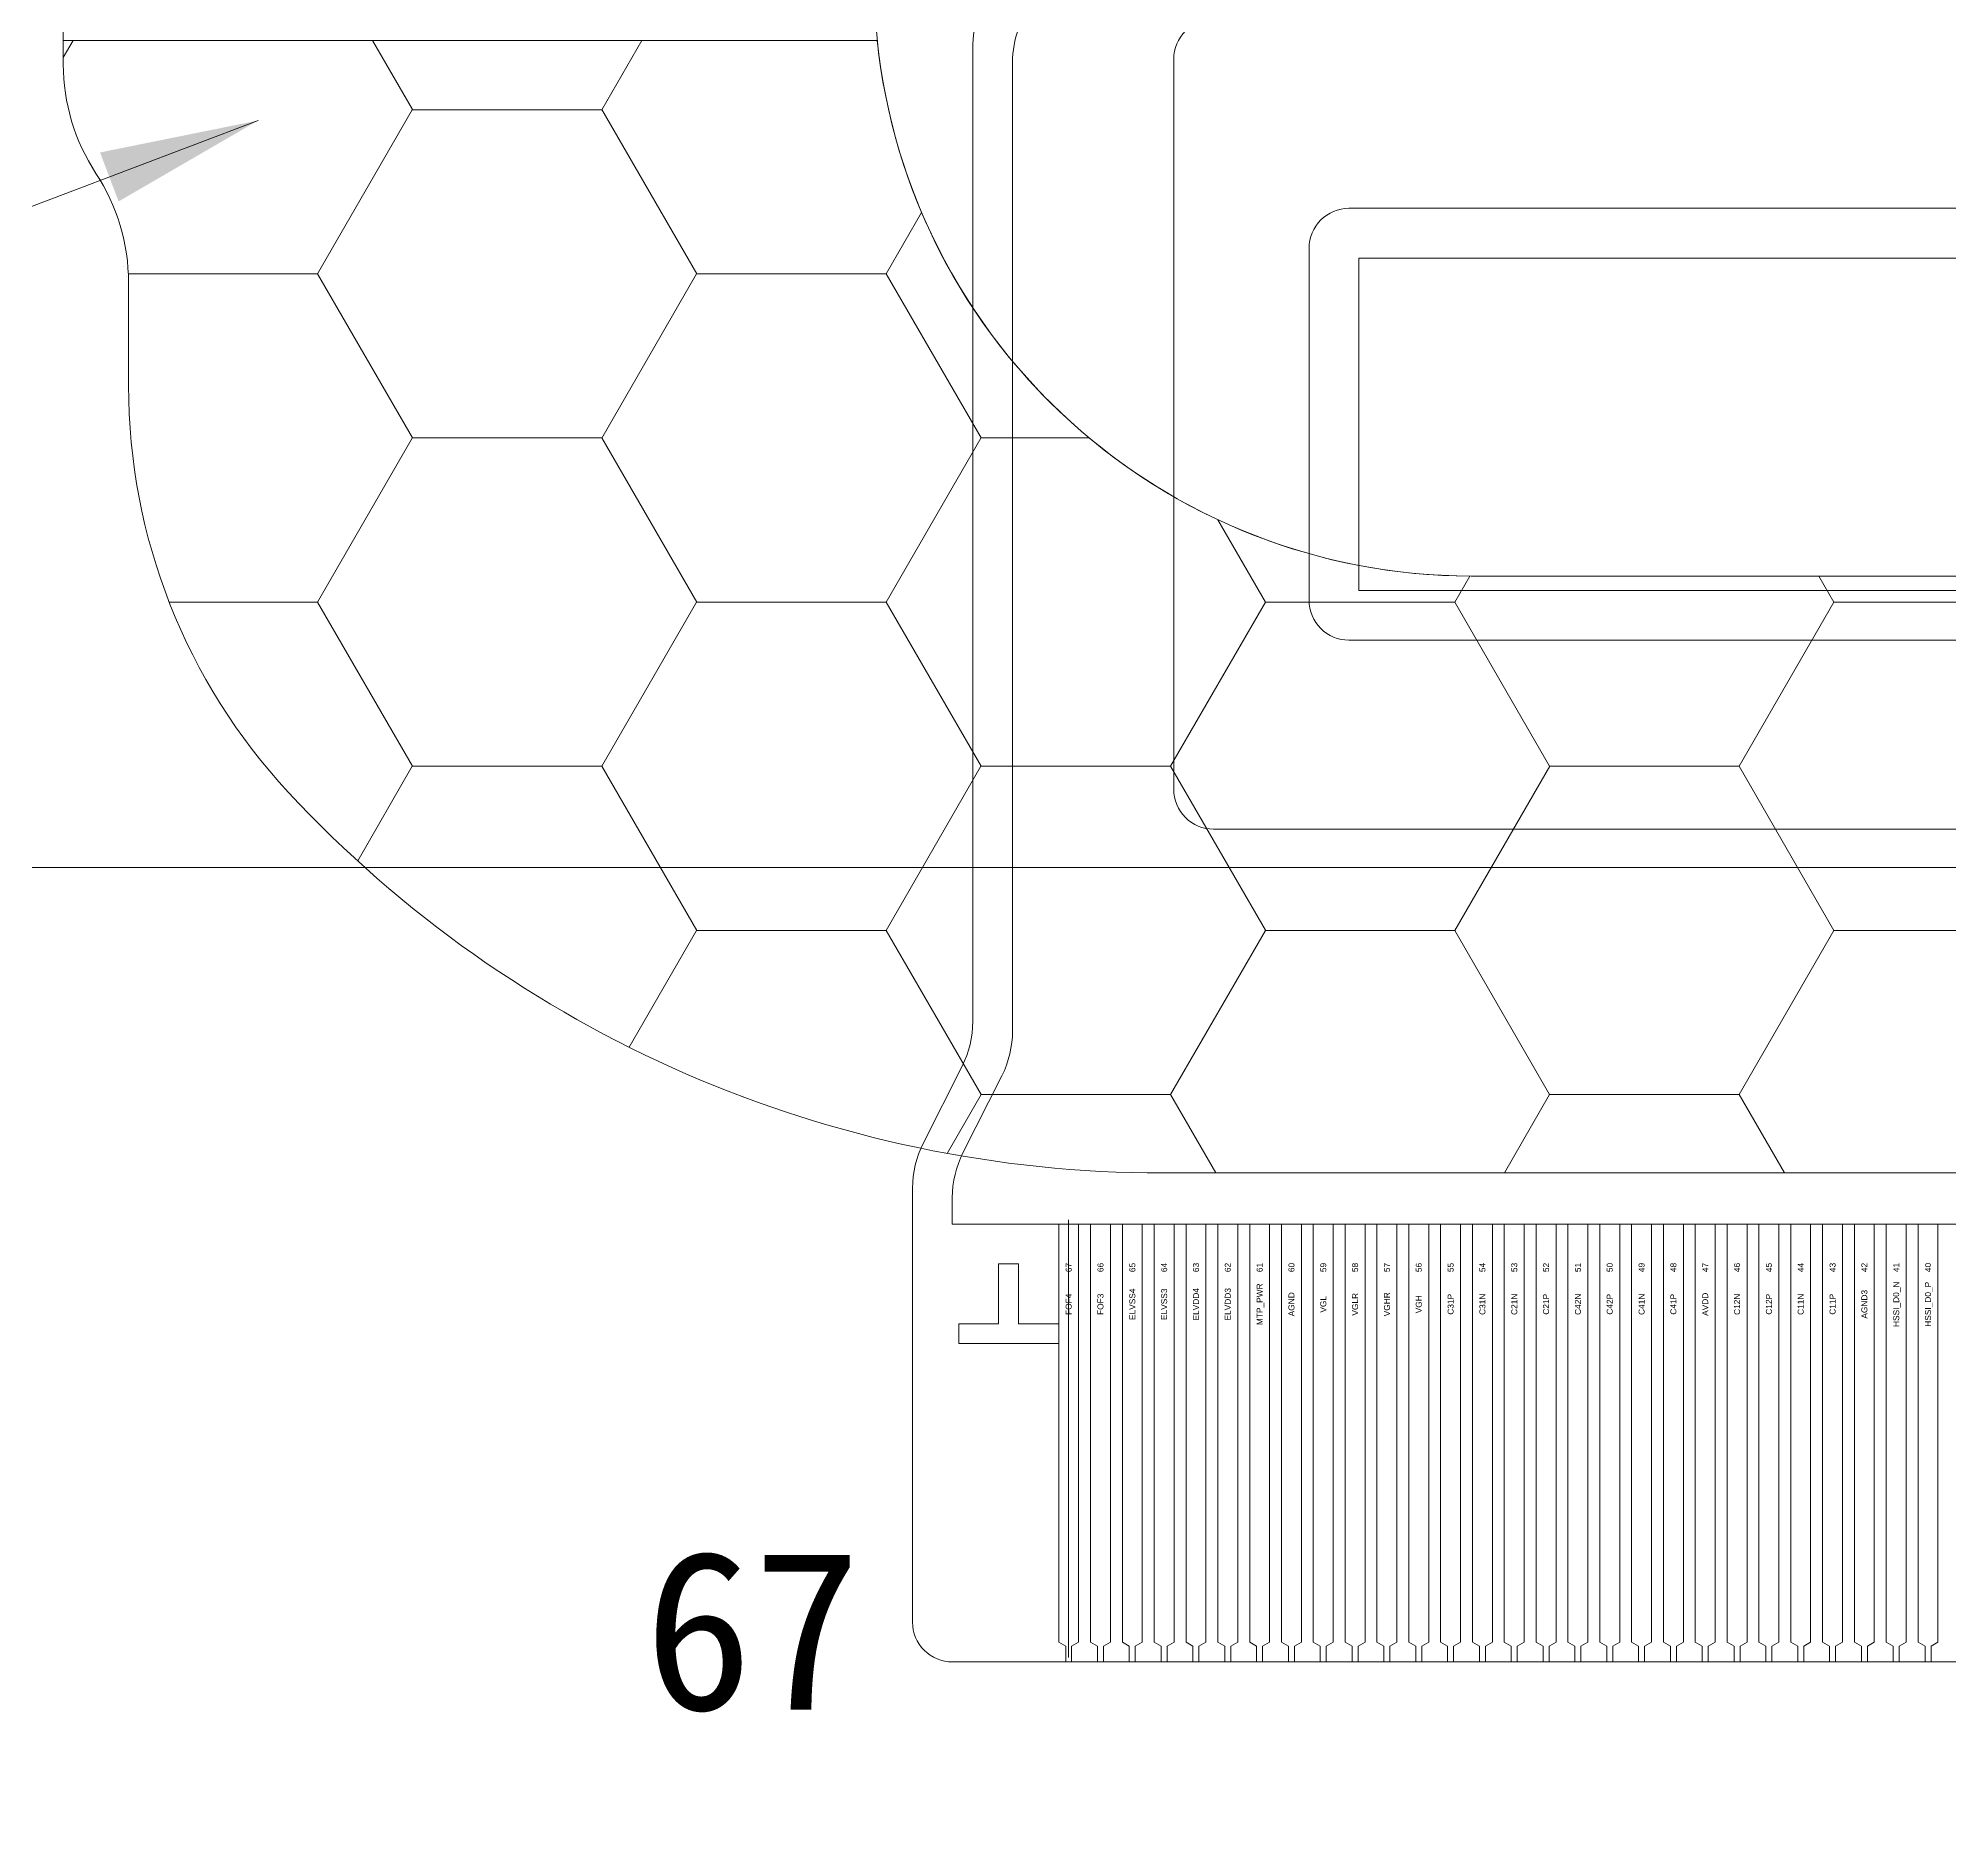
# Model space of a CAD drawing. Header units: millimetres. Extents: x 2674 to 3449, y -296 to 185.
# Drawn here: x 3330.72 to 3340.33, y -176.83 to -167.92 of the extents above; entities that cross this region are included whole.
import ezdxf
from ezdxf.enums import TextEntityAlignment as Align

# ---------------------------------------------------------------- set-up
doc = ezdxf.new("R2010")
doc.units = ezdxf.units.MM
doc.layers.get('0').update_dxf_attribs({"lineweight": 5})
for name, color, linetype, lineweight in [('COF', 4, 'Continuous', 5), ('DIM', 3, 'Continuous', 5), ('EMI', 5, 'Continuous', 5), ('Main-FPC', 2, 'Continuous', 5), ('MFPC', 2, 'Continuous', 5), ('TFPC', 50, 'Continuous', 5), ('图框', 7, 'Continuous', 5)]:
    doc.layers.add(name, color=color, linetype=linetype, lineweight=lineweight)
doc.styles.add('MBC_Arial_Font', font='arial.ttf')
doc.styles.add('RD', font='ROMAND.shx', dxfattribs={"width": 0.8})
doc.styles.add('ZI2.5', font='SimSun.ttf', dxfattribs={"height": 2.5})
doc.dimstyles.new('DIM', dxfattribs={"dimtxt": 0.8, "dimasz": 0.8, "dimexe": 0, "dimexo": 0.5, "dimgap": 0.11, "dimtad": 0, "dimzin": 1, "dimdsep": 46, "dimtxsty": 'RD', "dimcen": 0, "dimclrd": 256, "dimclre": 256, "dimclrt": 256, "dimadec": 0, "dimazin": 0, "dimtm": 1e-09, "dimtfac": 1, "dimtofl": 0, "dimtmove": 0, "dimatfit": 3, "dimfxl": 1, "dimlwe": -1, "dimarcsym": 0})

# ---------------------------------------------------------------- blocks, each defined once
blk = doc.blocks.new('R178MQM-CO5300-COF-V01-C')
at = {"layer": 'COF'}
blk.add_lwpolyline([(1566.8033, -159.3671), (1565.9849, -160.3576, 0.175975), (1565.8684, -160.6785), (1565.8684, -165.57, -0.117266), (1565.8149, -165.795), (1565.6194, -166.1827, 0.117266), (1565.5659, -166.4078), (1565.5659, -168.5889, 0.414214), (1565.7659, -168.7889), (1577.4909, -168.7889, 0.414214), (1577.6909, -168.5889), (1577.6909, -166.4077, 0.117288), (1577.6373, -166.1826), (1577.4419, -165.795, -0.117288), (1577.3884, -165.5699), (1577.3884, -160.6785, 0.175975), (1577.2718, -160.3576), (1576.4554, -159.382, -0.175975), (1576.3389, -159.0611), (1576.3389, -157.0389, 0.414214), (1576.1389, -156.8389), (1567.1179, -156.8389, 0.414214), (1566.9179, -157.0389), (1566.9179, -159.0486, -0.174367)], format="xyb", close=True, dxfattribs=at)
at = {"layer": 'COF', "color": 6}
for points in [[(1565.7659, -166.4554, -0.117266), (1565.8194, -166.2303), (1566.0149, -165.8426, 0.117266), (1566.0684, -165.6175), (1566.0684, -160.7505, -0.174367), (1566.1829, -160.432), (1567.0033, -159.439, 0.174367), (1567.1179, -159.1205), (1567.1179, -157.4589), (1576.1389, -157.4589), (1576.1389, -159.1337, 0.175975), (1576.2554, -159.4546), (1577.0718, -160.4303, -0.175975), (1577.1884, -160.7511), (1577.1884, -165.6175, 0.117288), (1577.2419, -165.8426), (1577.4373, -166.2302, -0.117288), (1577.4909, -166.4553), (1577.4909, -166.5889), (1565.7659, -166.5889)], [(1567.5584, -161.6838, -0.414214), (1567.7584, -161.4838), (1575.4984, -161.4838, -0.414214), (1575.6984, -161.6838), (1575.6984, -163.4538, -0.414214), (1575.4984, -163.6538), (1567.7584, -163.6538, -0.414214), (1567.5584, -163.4538)]]:
    blk.add_lwpolyline(points, format="xyb", close=True, dxfattribs=at)
at = {"layer": 'COF', "color": 114, "lineweight": 0}
blk.add_lwpolyline([(1576.1784, -164.6038, 0.414214), (1576.3784, -164.4038), (1576.3784, -160.7338, 0.414214), (1576.1784, -160.5338), (1567.0784, -160.5338, 0.414214), (1566.8784, -160.7338), (1566.8784, -164.4038, 0.414214), (1567.0784, -164.6038)], format="xyb", close=True, dxfattribs=at)
at = {"layer": 'COF', "color": 1}
blk.add_lwpolyline([(1567.8084, -163.4038), (1567.8084, -161.7338), (1575.4484, -161.7338), (1575.4484, -163.4038)], close=True, dxfattribs=at)
at = {"layer": 'COF', "color": 2}
for points in [[(1566.3355, -168.7889), (1566.3355, -168.7089), (1566.3005, -168.6889), (1566.3005, -167.1889), (1565.7983, -167.1889), (1565.7983, -167.0889), (1565.9983, -167.0889), (1565.9983, -166.7889), (1566.0983, -166.7889), (1566.0983, -167.0889), (1566.3005, -167.0889), (1566.3005, -166.5889)], [(1566.3505, -166.5673), (1566.3505, -168.7673)], [(1566.4005, -166.5889), (1566.4005, -168.6889), (1566.3655, -168.7089), (1566.3655, -168.7889)], [(1566.4954, -168.7889), (1566.4954, -168.7089), (1566.4604, -168.6889), (1566.4604, -166.5889)], [(1566.5604, -166.5889), (1566.5604, -168.6889), (1566.5254, -168.7089), (1566.5254, -168.7889)], [(1566.6554, -168.7889), (1566.6554, -168.7089), (1566.6204, -168.6889), (1566.6204, -166.5889)], [(1566.7204, -166.5889), (1566.7204, -168.6889), (1566.6854, -168.7089), (1566.6854, -168.7889)], [(1566.8153, -168.7889), (1566.8153, -168.7089), (1566.7803, -168.6889), (1566.7803, -166.5889)], [(1566.8803, -166.5889), (1566.8803, -168.6889), (1566.8453, -168.7089), (1566.8453, -168.7889)], [(1566.9752, -168.7889), (1566.9752, -168.7089), (1566.9402, -168.6889), (1566.9402, -166.5889)], [(1567.0402, -166.5889), (1567.0402, -168.6889), (1567.0052, -168.7089), (1567.0052, -168.7889)], [(1567.1352, -168.7889), (1567.1352, -168.7089), (1567.1002, -168.6889), (1567.1002, -166.5889)], [(1567.2002, -166.5889), (1567.2002, -168.6889), (1567.1652, -168.7089), (1567.1652, -168.7889)], [(1567.2601, -166.5889), (1567.2601, -168.6889), (1567.2951, -168.7089), (1567.2951, -168.7889)], [(1567.3251, -168.7889), (1567.3251, -168.7089), (1567.3601, -168.6889), (1567.3601, -166.5889)], [(1567.455, -168.7889), (1567.455, -168.7089), (1567.42, -168.6889), (1567.42, -166.5889)], [(1567.52, -166.5889), (1567.52, -168.6889), (1567.485, -168.7089), (1567.485, -168.7889)], [(1567.615, -168.7889), (1567.615, -168.7089), (1567.58, -168.6889), (1567.58, -166.5889)], [(1567.68, -166.5889), (1567.68, -168.6889), (1567.645, -168.7089), (1567.645, -168.7889)], [(1567.7399, -166.5889), (1567.7399, -168.6889), (1567.7749, -168.7089), (1567.7749, -168.7889)], [(1567.8049, -168.7889), (1567.8049, -168.7089), (1567.8399, -168.6889), (1567.8399, -166.5889)], [(1567.8999, -166.5889), (1567.8999, -168.6889), (1567.9349, -168.7089), (1567.9349, -168.7889)], [(1567.9649, -168.7889), (1567.9649, -168.7089), (1567.9999, -168.6889), (1567.9999, -166.5889)], [(1568.0598, -166.5889), (1568.0598, -168.6889), (1568.0948, -168.7089), (1568.0948, -168.7889)], [(1568.1248, -168.7889), (1568.1248, -168.7089), (1568.1598, -168.6889), (1568.1598, -166.5889)], [(1568.2197, -166.5889), (1568.2197, -168.6889), (1568.2547, -168.7089), (1568.2547, -168.7889)], [(1568.2847, -168.7889), (1568.2847, -168.7089), (1568.3197, -168.6889), (1568.3197, -166.5889)], [(1568.3797, -166.5889), (1568.3797, -168.6889), (1568.4147, -168.7089), (1568.4147, -168.7889)], [(1568.4447, -168.7889), (1568.4447, -168.7089), (1568.4797, -168.6889), (1568.4797, -166.5889)], [(1568.5746, -168.7889), (1568.5746, -168.7089), (1568.5396, -168.6889), (1568.5396, -166.5889)], [(1568.6396, -166.5889), (1568.6396, -168.6889), (1568.6046, -168.7089), (1568.6046, -168.7889)], [(1568.7345, -168.7889), (1568.7345, -168.7089), (1568.6995, -168.6889), (1568.6995, -166.5889)], [(1568.7995, -166.5889), (1568.7995, -168.6889), (1568.7645, -168.7089), (1568.7645, -168.7889)], [(1568.8945, -168.7889), (1568.8945, -168.7089), (1568.8595, -168.6889), (1568.8595, -166.5889)], [(1568.9595, -166.5889), (1568.9595, -168.6889), (1568.9245, -168.7089), (1568.9245, -168.7889)], [(1569.0544, -168.7889), (1569.0544, -168.7089), (1569.0194, -168.6889), (1569.0194, -166.5889)], [(1569.1194, -166.5889), (1569.1194, -168.6889), (1569.0844, -168.7089), (1569.0844, -168.7889)], [(1569.2143, -168.7889), (1569.2143, -168.7089), (1569.1793, -168.6889), (1569.1793, -166.5889)], [(1569.2793, -166.5889), (1569.2793, -168.6889), (1569.2443, -168.7089), (1569.2443, -168.7889)], [(1569.3393, -166.5889), (1569.3393, -168.6889), (1569.3743, -168.7089), (1569.3743, -168.7889)], [(1569.4043, -168.7889), (1569.4043, -168.7089), (1569.4393, -168.6889), (1569.4393, -166.5889)], [(1569.4992, -166.5889), (1569.4992, -168.6889), (1569.5342, -168.7089), (1569.5342, -168.7889)], [(1569.5642, -168.7889), (1569.5642, -168.7089), (1569.5992, -168.6889), (1569.5992, -166.5889)], [(1569.6592, -166.5889), (1569.6592, -168.6889), (1569.6942, -168.7089), (1569.6942, -168.7889)], [(1569.7242, -168.7889), (1569.7242, -168.7089), (1569.7592, -168.6889), (1569.7592, -166.5889)], [(1569.8191, -166.5889), (1569.8191, -168.6889), (1569.8541, -168.7089), (1569.8541, -168.7889)], [(1569.8841, -168.7889), (1569.8841, -168.7089), (1569.9191, -168.6889), (1569.9191, -166.5889)], [(1569.979, -166.5889), (1569.979, -168.6889), (1570.014, -168.7089), (1570.014, -168.7889)], [(1570.044, -168.7889), (1570.044, -168.7089), (1570.079, -168.6889), (1570.079, -166.5889)], [(1570.174, -168.7889), (1570.174, -168.7089), (1570.139, -168.6889), (1570.139, -166.5889)], [(1570.239, -166.5889), (1570.239, -168.6889), (1570.204, -168.7089), (1570.204, -168.7889)], [(1570.3339, -168.7889), (1570.3339, -168.7089), (1570.2989, -168.6889), (1570.2989, -166.5889)], [(1570.3989, -166.5889), (1570.3989, -168.6889), (1570.3639, -168.7089), (1570.3639, -168.7889)], [(1570.4938, -168.7889), (1570.4938, -168.7089), (1570.4588, -168.6889), (1570.4588, -166.5889)], [(1570.5588, -166.5889), (1570.5588, -168.6889), (1570.5238, -168.7089), (1570.5238, -168.7889)], [(1570.6538, -168.7889), (1570.6538, -168.7089), (1570.6188, -168.6889), (1570.6188, -166.5889)], [(1570.7188, -166.5889), (1570.7188, -168.6889), (1570.6838, -168.7089), (1570.6838, -168.7889)]]:
    blk.add_lwpolyline(points, dxfattribs=at)
at = {"layer": 'COF', "color": 204, "style": 'MBC_Arial_Font'}
for s, p in [('67', (1566.3505, -166.8065)), ('66', (1566.5104, -166.8065)), ('65', (1566.6704, -166.8065)), ('64', (1566.8303, -166.8065)), ('63', (1566.9902, -166.8065)), ('62', (1567.1502, -166.8065)), ('61', (1567.3101, -166.8065)), ('60', (1567.47, -166.8065)), ('59', (1567.63, -166.8065)), ('58', (1567.7899, -166.8065)), ('57', (1567.9499, -166.8065)), ('56', (1568.1098, -166.8065)), ('55', (1568.2697, -166.8065)), ('54', (1568.4297, -166.8065)), ('53', (1568.5896, -166.8065)), ('52', (1568.7495, -166.8065)), ('51', (1568.9095, -166.8065)), ('50', (1569.0694, -166.8065)), ('49', (1569.2293, -166.8065)), ('48', (1569.3893, -166.8065)), ('47', (1569.5492, -166.8065)), ('46', (1569.7092, -166.8065)), ('45', (1569.8691, -166.8065)), ('44', (1570.029, -166.8065)), ('43', (1570.189, -166.8065)), ('42', (1570.3489, -166.8065)), ('41', (1570.5088, -166.8065)), ('40', (1570.6688, -166.8065)), ('FOF4', (1566.3505, -166.9914)), ('FOF3', (1566.5104, -166.9914)), ('ELVSS4', (1566.6704, -166.9914)), ('ELVSS3', (1566.8303, -166.9914)), ('ELVDD4', (1566.9902, -166.9914)), ('ELVDD3', (1567.1502, -166.9914)), ('MTP_PWR', (1567.3101, -166.9914)), ('AGND', (1567.47, -166.9914)), ('VGLR', (1567.7899, -166.9914)), ('VGHR', (1567.9499, -166.9914)), ('C31P', (1568.2697, -166.9914)), ('C31N', (1568.4297, -166.9914)), ('C21N', (1568.5896, -166.9914)), ('C21P', (1568.7495, -166.9914)), ('C42N', (1568.9095, -166.9914)), ('C42P', (1569.0694, -166.9914)), ('C41N', (1569.2293, -166.9914)), ('C41P', (1569.3893, -166.9914)), ('AVDD', (1569.5492, -166.9914)), ('C12N', (1569.7092, -166.9914)), ('C12P', (1569.8691, -166.9914)), ('C11N', (1570.029, -166.9914)), ('C11P', (1570.189, -166.9914)), ('AGND3', (1570.3489, -166.9914)), ('HSSI_D0_N', (1570.5088, -166.9914)), ('HSSI_D0_P', (1570.6688, -166.9914)), ('VGL', (1567.63, -166.9914)), ('VGH', (1568.1098, -166.9914))]:
    blk.add_text(s, height=0.03, rotation=90, dxfattribs=at).set_placement(p, align=Align.MIDDLE_CENTER)
blk = doc.blocks.new('R178MQK-041-MFPC-V01-C')
at = {"layer": 'Main-FPC', "lineweight": 5}
blk.add_lwpolyline([(2755.8313, -174.4772), (2755.8313, -174.3772), (2755.6291, -174.3772), (2755.6291, -174.0772), (2755.5291, -174.0772), (2755.5291, -174.3772), (2755.3291, -174.3772), (2755.3291, -174.4772)], close=True, dxfattribs=at)
at = {"layer": 'MFPC', "color": 1, "lineweight": 5}
blk.add_lwpolyline([(2760.46, -188.3987), (2760.46, -180.3756, 0.414214), (2759.46, -179.3756), (2749.16, -179.3756, -0.414214), (2748.16, -178.3756), (2748.16, -172.8849, -0.414214), (2748.96, -172.0849), (2775.3584, -172.0849, -0.414214), (2776.1584, -172.8849), (2776.1584, -188.5987, -0.414214)], format="xyb", dxfattribs=at)
at = {"lineweight": 5, "style": 'ZI2.5'}
blk.add_text('67', height=0.8, dxfattribs=at).set_placement((2753.7491, -176.3175))
blk = doc.blocks.new('R178MQK-026-TFPC-V01-C')
at = {"layer": 'EMI', "lineweight": 5}
h = blk.add_hatch(dxfattribs=at)
h.set_pattern_fill('HONEY', color=256, scale=0.3)
h.set_pattern_definition([(180, (5433.8139, 9e-14), (-1.42875, 0.824889), [0.9525, -1.905]), (60, (5433.8139, 9e-14), (1.42874983, 0.8248893), [0.9525, -1.905]), (120, (5433.8139, 9e-14), (-1.7e-07, 1.6497783), [-1.905, 0.9525])])
edge = h.paths.add_edge_path()
edge.add_arc((2756.3533, -167.62), 5.9999, 222.94115, 270.00077)
edge.add_line((2756.3534, -173.6199), (2761.1592, -173.6199))
edge.add_arc((2761.1592, -174.6199), 1, 0, 90, ccw=False)
edge.add_line((2762.1592, -174.6199), (2762.1592, -179.4999))
edge.add_line((2762.1592, -179.4999), (2768.1592, -179.4999))
edge.add_line((2768.1592, -179.4999), (2768.1592, -173.3199))
edge.add_line((2768.1592, -173.3199), (2762.9592, -173.3199))
edge.add_arc((2762.9592, -172.8199), 0.5, 180, 270, ccw=False)
edge.add_line((2762.4592, -172.8199), (2762.4592, -170.6199))
edge.add_line((2762.4592, -170.6199), (2757.9037, -170.6199))
edge.add_arc((2757.9037, -167.6199), 3, 185.89445, 270, ccw=False)
edge.add_line((2754.9196, -167.928), (2750.8295, -167.928))
edge.add_line((2750.8295, -167.928), (2750.8295, -168.0479))
edge.add_arc((2751.8295, -168.0479), 1, 180, 213.2668)
edge.add_arc((2750.1572, -169.145), 1, 0, 33.2668, ccw=False)
edge.add_line((2751.1572, -169.145), (2751.1572, -169.6637))
edge.add_arc((2754.1572, -169.6637), 3, 180, 222.94115)
blk.add_lwpolyline([(2751.961, -171.7074, 0.208272), (2756.3534, -173.6199), (2761.1592, -173.6199, -0.414214), (2762.1592, -174.6199), (2762.1592, -179.4999), (2768.1592, -179.4999), (2768.1592, -173.3199), (2762.9592, -173.3199, -0.414214), (2762.4592, -172.8199), (2762.4592, -170.6199), (2757.9037, -170.6199, -0.384393), (2754.9196, -167.928), (2750.8295, -167.928), (2750.8295, -168.0479, 0.146182), (2750.9933, -168.5965, -0.146182), (2751.1572, -169.145), (2751.1572, -169.6637, 0.18959)], format="xyb", close=True, dxfattribs=at)
at = {"layer": 'TFPC'}
for points in [[(2749.6072, -163.3771), (2756.3472, -163.3771, -0.414214), (2756.5472, -163.5771), (2756.5472, -164.0772, -0.334039), (2756.186, -164.5575), (2755.8486, -164.655, 0.060661), (2755.4037, -164.8443, 0.267949), (2754.9037, -165.7104), (2754.9037, -167.6199, 0.414214), (2757.9037, -170.6199), (2761.6592, -170.6199, 0.414214), (2762.1592, -170.1199), (2762.1592, -168.6199, -0.414214), (2762.6592, -168.1199), (2767.6592, -168.1199, -0.414214), (2768.1592, -168.6199), (2768.1592, -183.3999, -0.414214)], [(2762.1592, -183.3999), (2762.1592, -174.6199, 0.414214), (2761.1592, -173.6199), (2756.3534, -173.6199, -0.208272), (2751.961, -171.7074, -0.18959), (2751.1572, -169.6637), (2751.1572, -169.145, 0.146182), (2750.9933, -168.5965, -0.146182), (2750.8295, -168.0479), (2750.8295, -164.5543, 0.414214), (2750.3295, -164.0543)]]:
    blk.add_lwpolyline(points, format="xyb", dxfattribs=at)
at = {"layer": 'DIM', "lineweight": 5}
blk.add_leader([(2751.8087, -168.3306), (2747.232, -170.0669), (2735.6207, -170.0669)], dimstyle='DIM', override={"dimgap": 0.11, "dimtad": 0, "dimfxl": 1.25, "dimlwd": 5, "dimlwe": 5, "dimarcsym": 1}, dxfattribs=at)

msp = doc.modelspace()

# ---------------------------------------------------------------- block references
at = {"layer": 'DIM', "lineweight": 5}
for name in ['R178MQK-026-TFPC-V01-C', 'R178MQK-041-MFPC-V01-C']:
    msp.add_blockref(name, (580.017, 0), dxfattribs=at)
at = {"layer": '图框', "color": 5, "lineweight": 5}
msp.add_blockref('R178MQM-CO5300-COF-V01-C', (1769.5478, -7.2883), dxfattribs=at)

doc.saveas('drawing.dxf')
